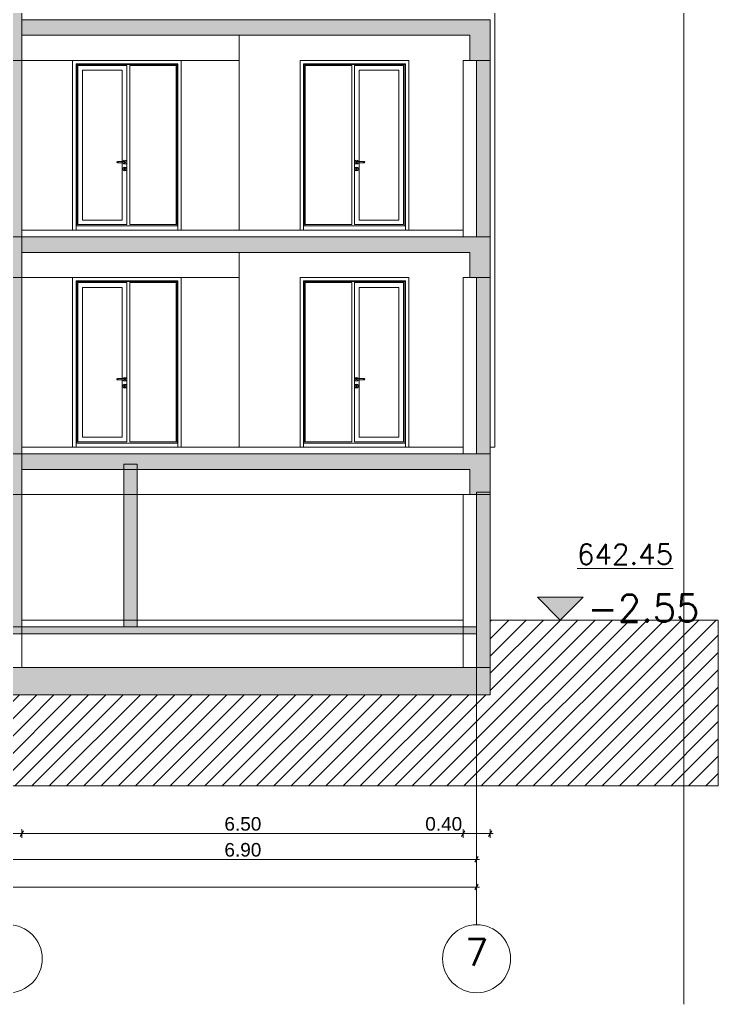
# Model space of a CAD drawing. Header units: millimetres. Extents: x 476244520 to 476657119, y 4620824743 to 4621446928.
# Drawn here: x 476646827 to 476657119, y 4621115558 to 4621130070 of the extents above; entities that cross this region are included whole.
import ezdxf

# ---------------------------------------------------------------- set-up
doc = ezdxf.new("R2010")
doc.units = ezdxf.units.MM
doc.header["$MEASUREMENT"] = 0
for name, color, linetype, lineweight in [('0_0 Architecture_Pen_No__7', 7, 'Continuous', 0), ('0_0 Architecture_Pen_No__8', 8, 'Continuous', 0), ('0_Pen_No__1_Pen_No__250', 7, 'Continuous', 0), ('0_Pen_No__250_Pen_No__142', 142, 'Continuous', 0), ('2D Drafting - General_Pen_No__250_Pen_No__7', 7, 'Continuous', 0), ('2D Drafting - General_Pen_No__7_Pen_No__253', 252, 'Continuous', 0), ('Annotation - Text_Pen_No__7_Pen_No__144', 144, 'Continuous', 0), ('gegmebi_Pen_No__7_Pen_No__250', 7, 'Continuous', 0), ('New_._Pen_No__1', 1, 'Continuous', 0), ('New_2D Drafting - General_Pen_No__250_Pen_No__154', 154, 'Continuous', 0), ('New_2D Drafting - General_Pen_No__250_Pen_No__7', 7, 'Continuous', 0), ('New_2D Drafting - General_Pen_No__7_Pen_No__250', 7, 'Continuous', 0), ('New_2D Drafting - General_Pen_No__7_Pen_No__7', 7, 'Continuous', 0), ('New_gegmebi_Pen_No__7_Pen_No__4', 7, 'Continuous', 0), ('New_reg_nak_Pen_No__7', 7, 'Continuous', 0), ('New_Structural - Bearing_Pen_No__1', 1, 'Continuous', 0), ('New_Structural - Bearing_Pen_No__250', 7, 'Continuous', 0), ('New_Structural - Bearing_Pen_No__253', 252, 'Continuous', 0), ('zoma_Pen_No__142', 142, 'Continuous', 0), ('zoma_Pen_No__1_Pen_No__142', 142, 'Continuous', 0), ('zoma_Pen_No__5_Pen_No__5_Pen_No__142', 142, 'Continuous', 0)]:
    doc.layers.add(name, color=color, linetype=linetype, lineweight=lineweight)
doc.layers.add('New_gegmebi_Pen_No__7_Pen_No__252', color=7, linetype='Continuous', lineweight=0, true_color=0x666666)
doc.layers.add('zoma', color=7, linetype='Continuous')
doc.styles.add('GENERATED_STYLE_2', font='arial.ttf')
doc.dimstyles.new('GENERATED_STYLE__1', dxfattribs={"dimtxt": 200, "dimasz": 64.421331, "dimexe": 0.18, "dimexo": 3, "dimgap": 0.09, "dimtad": 1, "dimtih": 1, "dimtoh": 1, "dimlfac": 0.001, "dimzin": 0, "dimdsep": 46, "dimtxsty": 'GENERATED_STYLE_2', "dimblk": 'ARROWHEAD_2', "dimblk1": 'ARROWHEAD_2', "dimblk2": 'ARROWHEAD_2', "dimcen": 0.09, "dimclrd": 142, "dimclre": 142, "dimclrt": 142, "dimadec": 0, "dimazin": 0, "dimtfac": 1, "dimtdec": 4, "dimtmove": 0, "dimatfit": 3, "dimfxl": 1, "dimtolj": 1, "dimtzin": 0, "dimarcsym": 0})

# ---------------------------------------------------------------- blocks, each defined once
blk = doc.blocks.new('*D582', base_point=(476844527, 4621385791))
at = {"layer": 'zoma_Pen_No__142', "color": 142, "linetype": 'Continuous', "lineweight": 0, "transparency": 16777216}
for p, q in [((476612117, 4621117285), (476612159, 4621117285)), ((476612183, 4621117327), (476612134, 4621117243)), ((476612159, 4621117221), (476612159, 4621117349)), ((476612159, 4621117285), (476653559, 4621117285)), ((476653534, 4621117243), (476653583, 4621117327)), ((476653559, 4621117221), (476653559, 4621117349)), ((476653559, 4621117285), (476653600, 4621117285))]:
    blk.add_line(p, q, dxfattribs=at)
at = {"layer": 'zoma_Pen_No__142', "color": 142, "lineweight": 0, "transparency": 16777216, "insert": (476632517, 4621117325), "char_height": 200, "attachment_point": 7, "style": 'GENERATED_STYLE_2'}
blk.add_mtext('\\A1;{\\pql;\\fArial CYR|b0|i0|c204|p34;41.40}', dxfattribs=at)
blk = doc.blocks.new('ARROWHEAD_2')
at = {"color": 0, "linetype": 'Continuous', "lineweight": 0}
for p, q in [((0, 0), (-1, 0)), ((-0.38, -0.66), (0.38, 0.66))]:
    blk.add_line(p, q, dxfattribs=at)
blk = doc.blocks.new('*D588', base_point=(476844527, 4621385791))
at = {"layer": 'zoma_Pen_No__142', "color": 142, "linetype": 'Continuous', "lineweight": 0, "transparency": 16777216}
for p, q in [((476646683, 4621117736), (476646634, 4621117651)), ((476646659, 4621117630), (476646659, 4621117757)), ((476646659, 4621117693), (476653559, 4621117693)), ((476653534, 4621117651), (476653583, 4621117736)), ((476653559, 4621117630), (476653559, 4621117757)), ((476653559, 4621117693), (476653600, 4621117693))]:
    blk.add_line(p, q, dxfattribs=at)
at = {"layer": 'zoma_Pen_No__142', "color": 142, "lineweight": 0, "transparency": 16777216, "insert": (476649843, 4621117733), "char_height": 200, "attachment_point": 7, "style": 'GENERATED_STYLE_2'}
blk.add_mtext('\\A1;{\\pql;\\fArial CYR|b0|i0|c204|p34;6.90}', dxfattribs=at)
blk = doc.blocks.new('*D704', base_point=(476844527, 4621385791))
at = {"layer": 'zoma_Pen_No__142', "color": 142, "linetype": 'Continuous', "lineweight": 0, "transparency": 16777216}
for p, q in [((476646483, 4621118117), (476646434, 4621118033)), ((476646459, 4621118011), (476646459, 4621118139)), ((476646883, 4621118117), (476646834, 4621118033)), ((476646859, 4621118011), (476646859, 4621118139)), ((476646459, 4621118075), (476646859, 4621118075))]:
    blk.add_line(p, q, dxfattribs=at)
blk = doc.blocks.new('*D705', base_point=(476844527, 4621385791))
at = {"layer": 'zoma_Pen_No__142', "color": 142, "linetype": 'Continuous', "lineweight": 0, "transparency": 16777216}
for p, q in [((476646883, 4621118117), (476646834, 4621118033)), ((476646859, 4621118011), (476646859, 4621118139)), ((476653383, 4621118117), (476653334, 4621118033)), ((476653359, 4621118011), (476653359, 4621118139)), ((476646859, 4621118075), (476653359, 4621118075))]:
    blk.add_line(p, q, dxfattribs=at)
at = {"layer": 'zoma_Pen_No__142', "color": 142, "lineweight": 0, "transparency": 16777216, "char_height": 200, "attachment_point": 7, "style": 'GENERATED_STYLE_2'}
for s, insert in [('\\A1;{\\pql;\\fArial CYR|b0|i0|c204|p34;6.50}', (476649843, 4621118115)), ('\\A1;{\\pql;\\fArial CYR|b0|i0|c204|p34;0.40}', (476652802, 4621118115))]:
    blk.add_mtext(s, dxfattribs=dict(at, insert=insert))
blk = doc.blocks.new('*D706', base_point=(476844527, 4621385791))
at = {"layer": 'zoma_Pen_No__142', "color": 142, "linetype": 'Continuous', "lineweight": 0, "transparency": 16777216}
for p, q in [((476653383, 4621118117), (476653334, 4621118033)), ((476653359, 4621118011), (476653359, 4621118139)), ((476653734, 4621118033), (476653783, 4621118117)), ((476653759, 4621118011), (476653759, 4621118139)), ((476653359, 4621118075), (476653759, 4621118075)), ((476653759, 4621118075), (476653800, 4621118075))]:
    blk.add_line(p, q, dxfattribs=at)

msp = doc.modelspace()

# ---------------------------------------------------------------- hatches: boundary and pattern name
at = {"layer": '0_0 Architecture_Pen_No__8', "linetype": 'Continuous', "lineweight": 0, "true_color": 0x404040}
msp.add_hatch(color=250, dxfattribs=at).paths.add_polyline_path([(476611958.839, 4621120519.777), (476622158.839, 4621120519.777), (476622158.839, 4621119719.665), (476624058.839, 4621119719.665), (476624058.839, 4621120519.777), (476624750.499, 4621120519.777), (476641658.838, 4621120519.777), (476641658.838, 4621119719.665), (476643558.838, 4621119719.665), (476643558.838, 4621120519.777), (476644250.498, 4621120519.777), (476653758.839, 4621120519.777), (476653758.839, 4621120119.776), (476643958.498, 4621120119.776), (476643958.498, 4621119719.665), (476643958.498, 4621119319.665), (476641458.838, 4621119319.665), (476641258.872, 4621119319.665), (476641258.872, 4621120119.776), (476624458.499, 4621120119.776), (476624458.499, 4621119719.665), (476624458.499, 4621119319.665), (476621958.839, 4621119319.665), (476621758.873, 4621119319.665), (476621758.873, 4621120119.777), (476611958.839, 4621120119.777)])
at = {"layer": '0_Pen_No__250_Pen_No__142', "linetype": 'Continuous', "lineweight": 0}
msp.add_hatch(color=142, dxfattribs=at).paths.add_polyline_path([(476654791.037, 4621121219.909), (476655128.566, 4621121557.602), (476654453.343, 4621121557.438)])
at = {"layer": '2D Drafting - General_Pen_No__250_Pen_No__7', "linetype": 'Continuous', "lineweight": 0}
for points in [[(476653758.839, 4621130070.257), (476653758.939, 4621129470.257), (476653458.839, 4621129470.257), (476653458.839, 4621129840.25), (476646858.839, 4621129840.25), (476646858.839, 4621130070.257)], [(476646858.839, 4621126639.909), (476646858.839, 4621126869.434), (476653758.839, 4621126869.434), (476653758.939, 4621126270.434), (476653758.939, 4621123670.334), (476653558.838, 4621123670.334), (476653558.838, 4621126270.434), (476653458.839, 4621126270.434), (476653458.839, 4621126639.909)], [(476653759.471, 4621123070.881), (476653459.371, 4621123070.881), (476653459.371, 4621123440.357), (476646858.839, 4621123440.357), (476646858.839, 4621123669.881), (476653759.372, 4621123669.881)], [(476643758.838, 4621121119.777), (476653558.81, 4621121119.777), (476653558.81, 4621121019.777), (476643758.838, 4621121019.777)]]:
    msp.add_hatch(color=7, dxfattribs=at).paths.add_polyline_path(points)
at = {"layer": 'New_2D Drafting - General_Pen_No__250_Pen_No__154', "linetype": 'Continuous', "lineweight": 0}
msp.add_hatch(color=154, dxfattribs=at).paths.add_polyline_path([(476653558.81, 4621123106.659), (476653758.839, 4621123106.659), (476653758.839, 4621120519.777), (476653558.81, 4621120519.777)])
at = {"layer": 'New_2D Drafting - General_Pen_No__250_Pen_No__7', "linetype": 'Continuous', "lineweight": 0}
for points in [[(476646658.839, 4621121119.777), (476646858.839, 4621121119.777), (476646858.839, 4621136239.895), (476646658.839, 4621136239.895)], [(476653558.81, 4621129470.257), (476653758.839, 4621129470.257), (476653758.839, 4621126870.434), (476653558.81, 4621126870.434)], [(476648558.839, 4621121119.777), (476648358.838, 4621121119.777), (476648358.838, 4621123520.357), (476648558.839, 4621123520.357)]]:
    msp.add_hatch(color=7, dxfattribs=at).paths.add_polyline_path(points)
at = {"layer": 'New_2D Drafting - General_Pen_No__7_Pen_No__7', "linetype": 'Continuous', "lineweight": 0}
h = msp.add_hatch(dxfattribs=at)
h.set_pattern_fill('MASONRY_BLOCK', style=0, pattern_type=2)
h.set_pattern_definition([(45, (476844527.15, 4621385791.04), (-127.27922, 127.27922), [])])
h.paths.add_polyline_path([(476608373.963, 4621118777.451), (476608373.963, 4621121219.909), (476611958.839, 4621121219.909), (476611958.839, 4621120119.777), (476621758.873, 4621120119.776), (476621758.873, 4621119319.665), (476624458.499, 4621119319.665), (476624458.499, 4621120119.776), (476641258.872, 4621120119.776), (476641258.872, 4621119319.665), (476643958.498, 4621119319.665), (476643958.498, 4621120119.776), (476653758.839, 4621120119.777), (476653758.839, 4621121220.445), (476657118.985, 4621121220.445), (476657118.985, 4621118777.451)])

# ---------------------------------------------------------------- linework, layer by layer
at = {"layer": '0_0 Architecture_Pen_No__7', "color": 7, "linetype": 'Continuous', "lineweight": 0, "flags": 128}
msp.add_lwpolyline([(476624750.499, 4621120519.777), (476641658.838, 4621120519.777), (476641658.838, 4621119719.665), (476643558.838, 4621119719.665), (476643558.838, 4621120519.777), (476644250.498, 4621120519.777), (476653758.839, 4621120519.777), (476653758.839, 4621120119.776), (476643958.498, 4621120119.776), (476643958.498, 4621119719.665), (476643958.498, 4621119319.665), (476641458.838, 4621119319.665), (476641258.872, 4621119319.665), (476641258.872, 4621120119.776), (476624458.499, 4621120119.776)], dxfattribs=at)
at = {"layer": '0_Pen_No__1_Pen_No__250', "color": 7, "linetype": 'Continuous', "lineweight": 0, "flags": 128}
for points in [[(476654791.037, 4621121219.909), (476654453.343, 4621121557.438), (476654790.954, 4621121557.52)], [(476654791.037, 4621121219.909), (476655128.566, 4621121557.602), (476654790.954, 4621121557.52)], [(476656053.426, 4621121220.217), (476654453.426, 4621121219.827)]]:
    msp.add_lwpolyline(points, dxfattribs=at)
at = {"layer": '0_Pen_No__250_Pen_No__142', "color": 142, "linetype": 'Continuous', "lineweight": 0, "flags": 128}
msp.add_lwpolyline([(476654791.037, 4621121219.909), (476655128.566, 4621121557.602), (476654453.343, 4621121557.438)], close=True, dxfattribs=at)
at = {"layer": '2D Drafting - General_Pen_No__250_Pen_No__7', "color": 7, "linetype": 'Continuous', "lineweight": 0, "flags": 128}
for points in [[(476653758.839, 4621130070.257), (476653758.939, 4621129470.257), (476653458.839, 4621129470.257), (476653458.839, 4621129840.25), (476646858.839, 4621129840.25), (476646858.839, 4621130070.257)], [(476646858.839, 4621126639.909), (476646858.839, 4621126869.434), (476653758.839, 4621126869.434), (476653758.939, 4621126270.434), (476653758.939, 4621123670.334), (476653558.838, 4621123670.334), (476653558.838, 4621126270.434), (476653458.839, 4621126270.434), (476653458.839, 4621126639.909)], [(476653759.471, 4621123070.881), (476653459.371, 4621123070.881), (476653459.371, 4621123440.357), (476646858.839, 4621123440.357), (476646858.839, 4621123669.881), (476653759.372, 4621123669.881)], [(476643758.838, 4621121119.777), (476653558.81, 4621121119.777), (476653558.81, 4621121019.777), (476643758.838, 4621121019.777)]]:
    msp.add_lwpolyline(points, close=True, dxfattribs=at)
at = {"layer": '2D Drafting - General_Pen_No__7_Pen_No__253', "color": 252, "linetype": 'Continuous', "lineweight": 0, "flags": 128}
for points in [[(476647611.359, 4621126970.257), (476649207.242, 4621126970.257), (476649207.242, 4621129470.257), (476647607.242, 4621129470.257)], [(476647607.242, 4621129470.257), (476647607.242, 4621126970.257), (476647611.359, 4621126970.257)], [(476652558.482, 4621126970.257), (476650958.482, 4621126970.257), (476650958.482, 4621129470.257), (476652558.482, 4621129470.257)], [(476652558.482, 4621129470.257), (476652558.482, 4621126970.257)], [(476647611.359, 4621123769.947), (476649207.242, 4621123769.947), (476649207.242, 4621126269.947), (476647607.242, 4621126269.947)], [(476647607.242, 4621126269.947), (476647607.242, 4621123769.947), (476647611.359, 4621123769.947)], [(476652558.482, 4621123769.947), (476650958.482, 4621123769.947), (476650958.482, 4621126269.947), (476652558.482, 4621126269.947)], [(476652558.482, 4621126269.947), (476652558.482, 4621123769.947)]]:
    msp.add_lwpolyline(points, dxfattribs=at)
for points in [[(476649157.242, 4621129420.256), (476647657.242, 4621129420.256), (476647657.242, 4621126970.257), (476649157.242, 4621126970.258)], [(476651008.482, 4621129420.256), (476652508.482, 4621129420.256), (476652508.482, 4621126970.257), (476651008.482, 4621126970.258)], [(476649147.242, 4621129410.256), (476647667.242, 4621129410.256), (476647667.242, 4621127030.258), (476649147.242, 4621127030.258)], [(476648407.246, 4621129395.256), (476647682.242, 4621129395.256), (476647682.242, 4621127050.258), (476648407.242, 4621127050.258)], [(476648337.242, 4621129325.256), (476647752.242, 4621129325.256), (476647752.242, 4621127115.258), (476648337.242, 4621127115.258)], [(476649132.242, 4621129395.256), (476648447.242, 4621129395.256), (476648447.242, 4621127050.258), (476649132.242, 4621127050.258)], [(476651018.482, 4621129410.256), (476652498.482, 4621129410.256), (476652498.482, 4621127030.258), (476651018.482, 4621127030.258)], [(476651033.482, 4621129395.256), (476651718.482, 4621129395.256), (476651718.482, 4621127050.258), (476651033.482, 4621127050.258)], [(476651758.478, 4621129395.256), (476652483.482, 4621129395.256), (476652483.482, 4621127050.258), (476651758.482, 4621127050.258)], [(476651828.482, 4621129325.256), (476652413.482, 4621129325.256), (476652413.482, 4621127115.258), (476651828.482, 4621127115.258)], [(476649157.242, 4621126219.946), (476647657.242, 4621126219.946), (476647657.242, 4621123769.947), (476649157.242, 4621123769.949)], [(476649147.242, 4621126209.946), (476647667.242, 4621126209.946), (476647667.242, 4621123829.949), (476649147.242, 4621123829.949)], [(476648407.246, 4621126194.946), (476647682.242, 4621126194.946), (476647682.242, 4621123849.949), (476648407.242, 4621123849.949)], [(476648337.242, 4621126124.946), (476647752.242, 4621126124.946), (476647752.242, 4621123914.949), (476648337.242, 4621123914.949)], [(476649132.242, 4621126194.946), (476648447.242, 4621126194.946), (476648447.242, 4621123849.949), (476649132.242, 4621123849.949)], [(476651008.482, 4621126219.946), (476652508.482, 4621126219.946), (476652508.482, 4621123769.947), (476651008.482, 4621123769.949)], [(476651018.482, 4621126209.946), (476652498.482, 4621126209.946), (476652498.482, 4621123829.949), (476651018.482, 4621123829.949)], [(476651033.482, 4621126194.946), (476651718.482, 4621126194.946), (476651718.482, 4621123849.949), (476651033.482, 4621123849.949)], [(476651758.478, 4621126194.946), (476652483.482, 4621126194.946), (476652483.482, 4621123849.949), (476651758.482, 4621123849.949)], [(476651828.482, 4621126124.946), (476652413.482, 4621126124.946), (476652413.482, 4621123914.949), (476651828.482, 4621123914.949)]]:
    msp.add_lwpolyline(points, close=True, dxfattribs=at)
at = {"layer": 'gegmebi_Pen_No__7_Pen_No__250', "color": 7, "linetype": 'Continuous', "lineweight": 0, "flags": 128}
for points in [[(476646858.839, 4621126869.886), (476653358.839, 4621126869.886), (476653358.839, 4621126969.958), (476646858.839, 4621126969.958)], [(476653358.839, 4621123669.942), (476646858.839, 4621123669.942), (476646858.839, 4621123770.075), (476653358.839, 4621123770.075)], [(476653358.839, 4621121120.312), (476646858.839, 4621121120.312), (476646858.839, 4621121220.445), (476653358.839, 4621121220.445)]]:
    msp.add_lwpolyline(points, close=True, dxfattribs=at)
at = {"layer": 'New_2D Drafting - General_Pen_No__250_Pen_No__7', "color": 7, "linetype": 'Continuous', "lineweight": 0, "flags": 128}
for points in [[(476646658.839, 4621121119.777), (476646858.839, 4621121119.777), (476646858.839, 4621136239.895), (476646658.839, 4621136239.895)], [(476653558.81, 4621129470.257), (476653758.839, 4621129470.257), (476653758.839, 4621126870.434), (476653558.81, 4621126870.434)], [(476648558.839, 4621121119.777), (476648358.838, 4621121119.777), (476648358.838, 4621123520.357), (476648558.839, 4621123520.357)], [(476653558.81, 4621123106.659), (476653758.839, 4621123106.659), (476653758.839, 4621120519.777), (476653558.81, 4621120519.777)]]:
    msp.add_lwpolyline(points, close=True, dxfattribs=at)
at = {"layer": 'New_2D Drafting - General_Pen_No__7_Pen_No__250', "color": 7, "linetype": 'Continuous', "lineweight": 0, "flags": 128}
msp.add_lwpolyline([(476608373.963, 4621118777.451), (476608373.963, 4621121219.909), (476611958.839, 4621121219.909), (476611958.839, 4621120119.777), (476621758.873, 4621120119.776), (476621758.873, 4621119319.665), (476624458.499, 4621119319.665), (476624458.499, 4621120119.776), (476641258.872, 4621120119.776), (476641258.872, 4621119319.665), (476643958.498, 4621119319.665), (476643958.498, 4621120119.776), (476653758.839, 4621120119.777), (476653758.839, 4621121220.445), (476657118.985, 4621121220.445), (476657118.985, 4621118777.451)], close=True, dxfattribs=at)
at = {"layer": 'New_gegmebi_Pen_No__7_Pen_No__252', "color": 251, "linetype": 'Continuous', "lineweight": 0, "true_color": 0x666666}
for p, q in [((476645359.34, 4621129469.173), (476650058.645, 4621129469.903)), ((476645359.34, 4621126269.173), (476650058.645, 4621126269.903)), ((476645359.338, 4621123070.434), (476653358.839, 4621123070.434))]:
    msp.add_line(p, q, dxfattribs=at)
at = {"layer": 'New_gegmebi_Pen_No__7_Pen_No__4', "color": 7, "linetype": 'Continuous', "lineweight": 0}
for points in [[(476646858.839, 4621126869.886), (476646458.839, 4621126869.886), (476646458.839, 4621129470.257), (476646858.839, 4621129470.257)], [(476653758.839, 4621126870.434), (476653358.839, 4621126870.434), (476653358.839, 4621129470.257), (476653758.839, 4621129470.257)], [(476646458.839, 4621123669.942), (476646858.839, 4621123669.942), (476646858.839, 4621126270.434), (476646458.839, 4621126270.434)], [(476653358.839, 4621123669.942), (476653758.839, 4621123669.942), (476653758.839, 4621126270.434), (476653358.839, 4621126270.434)], [(476646458.839, 4621120519.777), (476646858.839, 4621120519.777), (476646858.839, 4621123070.434), (476646458.839, 4621123070.434)], [(476653358.839, 4621120519.777), (476653758.839, 4621120519.777), (476653758.839, 4621123070.434), (476653358.839, 4621123070.434)]]:
    msp.add_lwpolyline(points, close=True, dxfattribs=at)
at = {"layer": 'New_reg_nak_Pen_No__7', "color": 7, "linetype": 'Continuous', "lineweight": 0, "flags": 128}
msp.add_lwpolyline([(476653758.839, 4621136969.694), (476653829.09, 4621136969.692), (476653828.765, 4621123769.877), (476653758.839, 4621123769.878)], dxfattribs=at)
at = {"layer": 'New_Structural - Bearing_Pen_No__1', "color": 1, "linetype": 'Continuous', "lineweight": 0}
msp.add_line((476656611.823, 4621142289.494), (476656611.823, 4621115558.168), dxfattribs=at)
at = {"layer": 'New_Structural - Bearing_Pen_No__250', "color": 7, "linetype": 'Continuous', "lineweight": 0}
for p, q in [((476650058.645, 4621129839.895), (476650058.645, 4621126969.947)), ((476650058.645, 4621126639.895), (476650058.645, 4621123769.947))]:
    msp.add_line(p, q, dxfattribs=at)
at = {"layer": 'New_Structural - Bearing_Pen_No__253', "color": 252, "linetype": 'Continuous', "lineweight": 0}
for p, q in [((476648259.281, 4621127977.328), (476648256.352, 4621127970.257)), ((476648256.352, 4621127970.257), (476648259.281, 4621127963.186)), ((476648260.833, 4621127977.328), (476648258.074, 4621127970.257)), ((476648258.074, 4621127970.257), (476648260.833, 4621127963.186)), ((476648266.352, 4621127980.257), (476648259.281, 4621127977.328)), ((476648265.647, 4621127977.328), (476648263.536, 4621127970.257)), ((476648263.536, 4621127970.257), (476648265.647, 4621127963.186)), ((476648267.494, 4621127980.257), (476648266.352, 4621127980.257)), ((476648270.745, 4621127980.257), (476648267.494, 4621127980.257)), ((476648275.612, 4621127980.257), (476648270.745, 4621127980.257)), ((476648272.853, 4621127977.328), (476648271.71, 4621127970.257)), ((476648271.71, 4621127970.257), (476648272.853, 4621127963.186)), ((476648281.352, 4621127980.257), (476648275.612, 4621127980.257)), ((476648361.352, 4621127980.257), (476648281.352, 4621127980.257)), ((476648352.031, 4621127980.257), (476648352.969, 4621127983.757)), ((476648352.969, 4621127983.757), (476648362.852, 4621127993.64)), ((476648367.092, 4621127980.257), (476648361.352, 4621127980.257)), ((476648362.852, 4621127993.64), (476648376.352, 4621127997.257)), ((476648371.959, 4621127980.257), (476648367.092, 4621127980.257)), ((476648369.851, 4621127977.328), (476648370.994, 4621127970.257)), ((476648370.994, 4621127970.257), (476648369.851, 4621127963.186)), ((476648375.21, 4621127980.257), (476648371.959, 4621127980.257)), ((476648376.352, 4621127980.257), (476648375.21, 4621127980.257)), ((476648376.352, 4621127997.257), (476648389.852, 4621127993.64)), ((476648376.352, 4621127980.257), (476648383.423, 4621127977.328)), ((476648377.056, 4621127977.328), (476648379.168, 4621127970.257)), ((476648379.168, 4621127970.257), (476648377.056, 4621127963.186)), ((476648381.871, 4621127977.328), (476648384.63, 4621127970.257)), ((476648384.63, 4621127970.257), (476648381.871, 4621127963.186)), ((476648383.423, 4621127977.328), (476648386.352, 4621127970.257)), ((476648386.352, 4621127970.257), (476648383.423, 4621127963.186)), ((476648389.852, 4621127993.64), (476648399.735, 4621127983.757)), ((476648399.735, 4621127983.757), (476648403.352, 4621127970.257)), ((476648403.352, 4621127970.257), (476648399.735, 4621127956.757)), ((476651765.99, 4621127983.757), (476651762.372, 4621127970.257)), ((476651762.372, 4621127970.257), (476651765.99, 4621127956.757)), ((476651775.872, 4621127993.64), (476651765.99, 4621127983.757)), ((476651789.372, 4621127997.257), (476651775.872, 4621127993.64)), ((476651782.301, 4621127977.328), (476651779.372, 4621127970.257)), ((476651779.372, 4621127970.257), (476651782.301, 4621127963.186)), ((476651783.853, 4621127977.328), (476651781.094, 4621127970.257)), ((476651781.094, 4621127970.257), (476651783.853, 4621127963.186)), ((476651789.372, 4621127980.257), (476651782.301, 4621127977.328)), ((476651788.668, 4621127977.328), (476651786.556, 4621127970.257)), ((476651786.556, 4621127970.257), (476651788.668, 4621127963.186)), ((476651802.872, 4621127993.64), (476651789.372, 4621127997.257)), ((476651789.372, 4621127980.257), (476651790.514, 4621127980.257)), ((476651790.514, 4621127980.257), (476651793.766, 4621127980.257)), ((476651793.766, 4621127980.257), (476651798.632, 4621127980.257)), ((476651795.873, 4621127977.328), (476651794.73, 4621127970.257)), ((476651794.73, 4621127970.257), (476651795.873, 4621127963.186)), ((476651798.632, 4621127980.257), (476651804.372, 4621127980.257)), ((476651812.755, 4621127983.757), (476651802.872, 4621127993.64)), ((476651804.372, 4621127980.257), (476651884.372, 4621127980.257)), ((476651813.693, 4621127980.257), (476651812.755, 4621127983.757)), ((476651884.372, 4621127980.257), (476651890.113, 4621127980.257)), ((476651890.113, 4621127980.257), (476651894.979, 4621127980.257)), ((476651892.872, 4621127977.328), (476651894.014, 4621127970.257)), ((476651894.014, 4621127970.257), (476651892.872, 4621127963.186)), ((476651894.979, 4621127980.257), (476651898.231, 4621127980.257)), ((476651898.231, 4621127980.257), (476651899.372, 4621127980.257)), ((476651899.372, 4621127980.257), (476651906.443, 4621127977.328)), ((476651900.077, 4621127977.328), (476651902.189, 4621127970.257)), ((476651902.189, 4621127970.257), (476651900.077, 4621127963.186)), ((476651904.891, 4621127977.328), (476651907.65, 4621127970.257)), ((476651907.65, 4621127970.257), (476651904.891, 4621127963.186)), ((476651906.443, 4621127977.328), (476651909.372, 4621127970.257)), ((476651909.372, 4621127970.257), (476651906.443, 4621127963.186)), ((476648259.281, 4621127963.186), (476648266.352, 4621127960.257)), ((476648267.494, 4621127960.257), (476648266.352, 4621127960.257)), ((476648270.745, 4621127960.257), (476648267.494, 4621127960.257)), ((476648275.612, 4621127960.257), (476648270.745, 4621127960.257)), ((476648281.352, 4621127960.257), (476648275.612, 4621127960.257)), ((476648361.352, 4621127960.257), (476648281.352, 4621127960.257)), ((476648349.352, 4621127870.257), (476648352.969, 4621127883.757)), ((476648352.969, 4621127856.757), (476648349.352, 4621127870.257)), ((476648352.969, 4621127956.757), (476648352.031, 4621127960.257)), ((476648362.852, 4621127946.874), (476648352.969, 4621127956.757)), ((476648352.969, 4621127883.757), (476648362.852, 4621127893.64)), ((476648362.852, 4621127846.874), (476648352.969, 4621127856.757)), ((476648367.092, 4621127960.257), (476648361.352, 4621127960.257)), ((476648376.352, 4621127943.257), (476648362.852, 4621127946.874)), ((476648362.852, 4621127893.64), (476648376.352, 4621127897.257)), ((476648376.352, 4621127843.257), (476648362.852, 4621127846.874)), ((476648371.959, 4621127960.257), (476648367.092, 4621127960.257)), ((476648369.632, 4621127881.897), (476648368.884, 4621127879.949)), ((476648368.884, 4621127879.949), (476648371.352, 4621127874.657)), ((476648369.632, 4621127881.897), (476648370.977, 4621127885.401)), ((476648376.352, 4621127887.682), (476648370.977, 4621127885.401)), ((476648371.352, 4621127874.657), (476648371.352, 4621127873.144)), ((476648371.352, 4621127873.144), (476648371.352, 4621127870.257)), ((476648371.352, 4621127870.257), (476648371.352, 4621127867.37)), ((476648371.352, 4621127867.37), (476648371.352, 4621127861.597)), ((476648371.352, 4621127861.597), (476648371.352, 4621127857.757)), ((476648371.352, 4621127857.757), (476648372.816, 4621127854.221)), ((476648375.21, 4621127960.257), (476648371.959, 4621127960.257)), ((476648372.816, 4621127854.221), (476648376.352, 4621127852.757)), ((476648376.352, 4621127960.257), (476648375.21, 4621127960.257)), ((476648383.423, 4621127963.186), (476648376.352, 4621127960.257)), ((476648389.852, 4621127946.874), (476648376.352, 4621127943.257)), ((476648376.352, 4621127897.257), (476648389.852, 4621127893.64)), ((476648381.727, 4621127885.401), (476648376.352, 4621127887.682)), ((476648376.352, 4621127852.757), (476648379.887, 4621127854.221)), ((476648389.852, 4621127846.874), (476648376.352, 4621127843.257)), ((476648379.887, 4621127854.221), (476648381.352, 4621127857.757)), ((476648381.352, 4621127874.657), (476648383.82, 4621127879.949)), ((476648381.352, 4621127873.144), (476648381.352, 4621127874.657)), ((476648381.352, 4621127873.144), (476648381.352, 4621127870.257)), ((476648381.352, 4621127870.257), (476648381.352, 4621127867.37)), ((476648381.352, 4621127867.37), (476648381.352, 4621127861.597)), ((476648381.352, 4621127861.597), (476648381.352, 4621127857.757)), ((476648383.072, 4621127881.897), (476648381.727, 4621127885.401)), ((476648383.072, 4621127881.897), (476648383.82, 4621127879.949)), ((476648399.735, 4621127956.757), (476648389.852, 4621127946.874)), ((476648389.852, 4621127893.64), (476648399.735, 4621127883.757)), ((476648399.735, 4621127856.757), (476648389.852, 4621127846.874)), ((476648399.735, 4621127883.757), (476648403.352, 4621127870.257)), ((476648403.352, 4621127870.257), (476648399.735, 4621127856.757)), ((476651765.99, 4621127883.757), (476651762.372, 4621127870.257)), ((476651762.372, 4621127870.257), (476651765.99, 4621127856.757)), ((476651765.99, 4621127956.757), (476651775.872, 4621127946.874)), ((476651775.872, 4621127893.64), (476651765.99, 4621127883.757)), ((476651765.99, 4621127856.757), (476651775.872, 4621127846.874)), ((476651775.872, 4621127946.874), (476651789.372, 4621127943.257)), ((476651789.372, 4621127897.257), (476651775.872, 4621127893.64)), ((476651775.872, 4621127846.874), (476651789.372, 4621127843.257)), ((476651782.652, 4621127881.897), (476651781.905, 4621127879.949)), ((476651784.372, 4621127874.657), (476651781.905, 4621127879.949)), ((476651782.301, 4621127963.186), (476651789.372, 4621127960.257)), ((476651782.652, 4621127881.897), (476651783.997, 4621127885.401)), ((476651783.997, 4621127885.401), (476651789.372, 4621127887.682)), ((476651784.372, 4621127873.144), (476651784.372, 4621127874.657)), ((476651784.372, 4621127873.144), (476651784.372, 4621127870.257)), ((476651784.372, 4621127870.257), (476651784.372, 4621127867.37)), ((476651784.372, 4621127867.37), (476651784.372, 4621127861.597)), ((476651784.372, 4621127861.597), (476651784.372, 4621127857.757)), ((476651785.837, 4621127854.221), (476651784.372, 4621127857.757)), ((476651789.372, 4621127852.757), (476651785.837, 4621127854.221)), ((476651789.372, 4621127960.257), (476651790.514, 4621127960.257)), ((476651789.372, 4621127943.257), (476651802.872, 4621127946.874)), ((476651802.872, 4621127893.64), (476651789.372, 4621127897.257)), ((476651789.372, 4621127887.682), (476651794.748, 4621127885.401)), ((476651792.908, 4621127854.221), (476651789.372, 4621127852.757)), ((476651789.372, 4621127843.257), (476651802.872, 4621127846.874)), ((476651790.514, 4621127960.257), (476651793.766, 4621127960.257)), ((476651794.372, 4621127857.757), (476651792.908, 4621127854.221)), ((476651793.766, 4621127960.257), (476651798.632, 4621127960.257)), ((476651796.84, 4621127879.949), (476651794.372, 4621127874.657)), ((476651794.372, 4621127874.657), (476651794.372, 4621127873.144)), ((476651794.372, 4621127873.144), (476651794.372, 4621127870.257)), ((476651794.372, 4621127870.257), (476651794.372, 4621127867.37)), ((476651794.372, 4621127867.37), (476651794.372, 4621127861.597)), ((476651794.372, 4621127861.597), (476651794.372, 4621127857.757)), ((476651796.093, 4621127881.897), (476651794.748, 4621127885.401)), ((476651796.093, 4621127881.897), (476651796.84, 4621127879.949)), ((476651798.632, 4621127960.257), (476651804.372, 4621127960.257)), ((476651802.872, 4621127946.874), (476651812.755, 4621127956.757)), ((476651812.755, 4621127883.757), (476651802.872, 4621127893.64)), ((476651802.872, 4621127846.874), (476651812.755, 4621127856.757)), ((476651804.372, 4621127960.257), (476651884.372, 4621127960.257)), ((476651812.755, 4621127956.757), (476651813.693, 4621127960.257)), ((476651816.372, 4621127870.257), (476651812.755, 4621127883.757)), ((476651812.755, 4621127856.757), (476651816.372, 4621127870.257)), ((476651884.372, 4621127960.257), (476651890.113, 4621127960.257)), ((476651890.113, 4621127960.257), (476651894.979, 4621127960.257)), ((476651894.979, 4621127960.257), (476651898.231, 4621127960.257)), ((476651898.231, 4621127960.257), (476651899.372, 4621127960.257)), ((476651906.443, 4621127963.186), (476651899.372, 4621127960.257)), ((476648259.281, 4621124777.018), (476648256.352, 4621124769.947)), ((476648260.833, 4621124777.018), (476648258.074, 4621124769.947)), ((476648266.352, 4621124779.947), (476648259.281, 4621124777.018)), ((476648265.647, 4621124777.018), (476648263.536, 4621124769.947)), ((476648267.494, 4621124779.947), (476648266.352, 4621124779.947)), ((476648270.745, 4621124779.947), (476648267.494, 4621124779.947)), ((476648275.612, 4621124779.947), (476648270.745, 4621124779.947)), ((476648272.853, 4621124777.018), (476648271.71, 4621124769.947)), ((476648281.352, 4621124779.947), (476648275.612, 4621124779.947)), ((476648361.352, 4621124779.947), (476648281.352, 4621124779.947)), ((476648352.031, 4621124779.947), (476648352.969, 4621124783.447)), ((476648352.969, 4621124783.447), (476648362.852, 4621124793.33)), ((476648367.092, 4621124779.947), (476648361.352, 4621124779.947)), ((476648362.852, 4621124793.33), (476648376.352, 4621124796.947)), ((476648371.959, 4621124779.947), (476648367.092, 4621124779.947)), ((476648369.851, 4621124777.018), (476648370.994, 4621124769.947)), ((476648375.21, 4621124779.947), (476648371.959, 4621124779.947)), ((476648376.352, 4621124779.947), (476648375.21, 4621124779.947)), ((476648376.352, 4621124796.947), (476648389.852, 4621124793.33)), ((476648376.352, 4621124779.947), (476648383.423, 4621124777.018)), ((476648377.056, 4621124777.018), (476648379.168, 4621124769.947)), ((476648381.871, 4621124777.018), (476648384.63, 4621124769.947)), ((476648383.423, 4621124777.018), (476648386.352, 4621124769.947)), ((476648389.852, 4621124793.33), (476648399.735, 4621124783.447)), ((476648399.735, 4621124783.447), (476648403.352, 4621124769.947)), ((476651765.99, 4621124783.447), (476651762.372, 4621124769.947)), ((476651775.872, 4621124793.33), (476651765.99, 4621124783.447)), ((476651789.372, 4621124796.947), (476651775.872, 4621124793.33)), ((476651782.301, 4621124777.018), (476651779.372, 4621124769.947)), ((476651783.853, 4621124777.018), (476651781.094, 4621124769.947)), ((476651789.372, 4621124779.947), (476651782.301, 4621124777.018)), ((476651788.668, 4621124777.018), (476651786.556, 4621124769.947)), ((476651802.872, 4621124793.33), (476651789.372, 4621124796.947)), ((476651789.372, 4621124779.947), (476651790.514, 4621124779.947)), ((476651790.514, 4621124779.947), (476651793.766, 4621124779.947)), ((476651793.766, 4621124779.947), (476651798.632, 4621124779.947)), ((476651795.873, 4621124777.018), (476651794.73, 4621124769.947)), ((476651798.632, 4621124779.947), (476651804.372, 4621124779.947)), ((476651812.755, 4621124783.447), (476651802.872, 4621124793.33)), ((476651804.372, 4621124779.947), (476651884.372, 4621124779.947)), ((476651813.693, 4621124779.947), (476651812.755, 4621124783.447)), ((476651884.372, 4621124779.947), (476651890.113, 4621124779.947)), ((476651890.113, 4621124779.947), (476651894.979, 4621124779.947)), ((476651892.872, 4621124777.018), (476651894.014, 4621124769.947)), ((476651894.979, 4621124779.947), (476651898.231, 4621124779.947)), ((476651898.231, 4621124779.947), (476651899.372, 4621124779.947)), ((476651899.372, 4621124779.947), (476651906.443, 4621124777.018)), ((476651900.077, 4621124777.018), (476651902.189, 4621124769.947)), ((476651904.891, 4621124777.018), (476651907.65, 4621124769.947)), ((476651906.443, 4621124777.018), (476651909.372, 4621124769.947)), ((476648256.352, 4621124769.947), (476648259.281, 4621124762.876)), ((476648258.074, 4621124769.947), (476648260.833, 4621124762.876)), ((476648259.281, 4621124762.876), (476648266.352, 4621124759.947)), ((476648263.536, 4621124769.947), (476648265.647, 4621124762.876)), ((476648267.494, 4621124759.947), (476648266.352, 4621124759.947)), ((476648270.745, 4621124759.947), (476648267.494, 4621124759.947)), ((476648275.612, 4621124759.947), (476648270.745, 4621124759.947)), ((476648271.71, 4621124769.947), (476648272.853, 4621124762.876)), ((476648281.352, 4621124759.947), (476648275.612, 4621124759.947)), ((476648361.352, 4621124759.947), (476648281.352, 4621124759.947)), ((476648349.352, 4621124669.947), (476648352.969, 4621124683.447)), ((476648352.969, 4621124656.447), (476648349.352, 4621124669.947)), ((476648352.969, 4621124756.447), (476648352.031, 4621124759.947)), ((476648362.852, 4621124746.564), (476648352.969, 4621124756.447)), ((476648352.969, 4621124683.447), (476648362.852, 4621124693.33)), ((476648362.852, 4621124646.564), (476648352.969, 4621124656.447)), ((476648367.092, 4621124759.947), (476648361.352, 4621124759.947)), ((476648376.352, 4621124742.947), (476648362.852, 4621124746.564)), ((476648362.852, 4621124693.33), (476648376.352, 4621124696.947)), ((476648376.352, 4621124642.947), (476648362.852, 4621124646.564)), ((476648371.959, 4621124759.947), (476648367.092, 4621124759.947)), ((476648369.632, 4621124681.587), (476648368.884, 4621124679.639)), ((476648368.884, 4621124679.639), (476648371.352, 4621124674.347)), ((476648369.632, 4621124681.587), (476648370.977, 4621124685.091)), ((476648370.994, 4621124769.947), (476648369.851, 4621124762.876)), ((476648376.352, 4621124687.373), (476648370.977, 4621124685.091)), ((476648371.352, 4621124674.347), (476648371.352, 4621124672.834)), ((476648371.352, 4621124672.834), (476648371.352, 4621124669.947)), ((476648371.352, 4621124669.947), (476648371.352, 4621124667.06)), ((476648371.352, 4621124667.06), (476648371.352, 4621124661.287)), ((476648371.352, 4621124661.287), (476648371.352, 4621124657.447)), ((476648371.352, 4621124657.447), (476648372.816, 4621124653.912)), ((476648375.21, 4621124759.947), (476648371.959, 4621124759.947)), ((476648372.816, 4621124653.912), (476648376.352, 4621124652.447)), ((476648376.352, 4621124759.947), (476648375.21, 4621124759.947)), ((476648383.423, 4621124762.876), (476648376.352, 4621124759.947)), ((476648389.852, 4621124746.564), (476648376.352, 4621124742.947)), ((476648376.352, 4621124696.947), (476648389.852, 4621124693.33)), ((476648381.727, 4621124685.091), (476648376.352, 4621124687.373)), ((476648376.352, 4621124652.447), (476648379.887, 4621124653.912)), ((476648389.852, 4621124646.564), (476648376.352, 4621124642.947)), ((476648379.168, 4621124769.947), (476648377.056, 4621124762.876)), ((476648379.887, 4621124653.912), (476648381.352, 4621124657.447)), ((476648381.352, 4621124674.347), (476648383.82, 4621124679.639)), ((476648381.352, 4621124672.834), (476648381.352, 4621124674.347)), ((476648381.352, 4621124672.834), (476648381.352, 4621124669.947)), ((476648381.352, 4621124669.947), (476648381.352, 4621124667.06)), ((476648381.352, 4621124667.06), (476648381.352, 4621124661.287)), ((476648381.352, 4621124661.287), (476648381.352, 4621124657.447)), ((476648383.072, 4621124681.587), (476648381.727, 4621124685.091)), ((476648384.63, 4621124769.947), (476648381.871, 4621124762.876)), ((476648383.072, 4621124681.587), (476648383.82, 4621124679.639)), ((476648386.352, 4621124769.947), (476648383.423, 4621124762.876)), ((476648399.735, 4621124756.447), (476648389.852, 4621124746.564)), ((476648389.852, 4621124693.33), (476648399.735, 4621124683.447)), ((476648399.735, 4621124656.447), (476648389.852, 4621124646.564)), ((476648403.352, 4621124769.947), (476648399.735, 4621124756.447)), ((476648399.735, 4621124683.447), (476648403.352, 4621124669.947)), ((476648403.352, 4621124669.947), (476648399.735, 4621124656.447)), ((476651762.372, 4621124769.947), (476651765.99, 4621124756.447)), ((476651765.99, 4621124683.447), (476651762.372, 4621124669.947)), ((476651762.372, 4621124669.947), (476651765.99, 4621124656.447)), ((476651765.99, 4621124756.447), (476651775.872, 4621124746.564)), ((476651775.872, 4621124693.33), (476651765.99, 4621124683.447)), ((476651765.99, 4621124656.447), (476651775.872, 4621124646.564)), ((476651775.872, 4621124746.564), (476651789.372, 4621124742.947)), ((476651789.372, 4621124696.947), (476651775.872, 4621124693.33)), ((476651775.872, 4621124646.564), (476651789.372, 4621124642.947)), ((476651779.372, 4621124769.947), (476651782.301, 4621124762.876)), ((476651781.094, 4621124769.947), (476651783.853, 4621124762.876)), ((476651782.652, 4621124681.587), (476651781.905, 4621124679.639)), ((476651784.372, 4621124674.347), (476651781.905, 4621124679.639)), ((476651782.301, 4621124762.876), (476651789.372, 4621124759.947)), ((476651782.652, 4621124681.587), (476651783.997, 4621124685.091)), ((476651783.997, 4621124685.091), (476651789.372, 4621124687.373)), ((476651784.372, 4621124672.834), (476651784.372, 4621124674.347)), ((476651784.372, 4621124672.834), (476651784.372, 4621124669.947)), ((476651784.372, 4621124669.947), (476651784.372, 4621124667.06)), ((476651784.372, 4621124667.06), (476651784.372, 4621124661.287)), ((476651784.372, 4621124661.287), (476651784.372, 4621124657.447)), ((476651785.837, 4621124653.912), (476651784.372, 4621124657.447)), ((476651789.372, 4621124652.447), (476651785.837, 4621124653.912)), ((476651786.556, 4621124769.947), (476651788.668, 4621124762.876)), ((476651789.372, 4621124759.947), (476651790.514, 4621124759.947)), ((476651789.372, 4621124742.947), (476651802.872, 4621124746.564)), ((476651802.872, 4621124693.33), (476651789.372, 4621124696.947)), ((476651789.372, 4621124687.373), (476651794.748, 4621124685.091)), ((476651792.908, 4621124653.912), (476651789.372, 4621124652.447)), ((476651789.372, 4621124642.947), (476651802.872, 4621124646.564)), ((476651790.514, 4621124759.947), (476651793.766, 4621124759.947)), ((476651794.372, 4621124657.447), (476651792.908, 4621124653.912)), ((476651793.766, 4621124759.947), (476651798.632, 4621124759.947)), ((476651796.84, 4621124679.639), (476651794.372, 4621124674.347)), ((476651794.372, 4621124674.347), (476651794.372, 4621124672.834)), ((476651794.372, 4621124672.834), (476651794.372, 4621124669.947)), ((476651794.372, 4621124669.947), (476651794.372, 4621124667.06)), ((476651794.372, 4621124667.06), (476651794.372, 4621124661.287)), ((476651794.372, 4621124661.287), (476651794.372, 4621124657.447)), ((476651794.73, 4621124769.947), (476651795.873, 4621124762.876)), ((476651796.093, 4621124681.587), (476651794.748, 4621124685.091)), ((476651796.093, 4621124681.587), (476651796.84, 4621124679.639)), ((476651798.632, 4621124759.947), (476651804.372, 4621124759.947)), ((476651802.872, 4621124746.564), (476651812.755, 4621124756.447)), ((476651812.755, 4621124683.447), (476651802.872, 4621124693.33)), ((476651802.872, 4621124646.564), (476651812.755, 4621124656.447)), ((476651804.372, 4621124759.947), (476651884.372, 4621124759.947)), ((476651812.755, 4621124756.447), (476651813.693, 4621124759.947)), ((476651816.372, 4621124669.947), (476651812.755, 4621124683.447)), ((476651812.755, 4621124656.447), (476651816.372, 4621124669.947)), ((476651884.372, 4621124759.947), (476651890.113, 4621124759.947)), ((476651890.113, 4621124759.947), (476651894.979, 4621124759.947)), ((476651894.014, 4621124769.947), (476651892.872, 4621124762.876)), ((476651894.979, 4621124759.947), (476651898.231, 4621124759.947)), ((476651898.231, 4621124759.947), (476651899.372, 4621124759.947)), ((476651906.443, 4621124762.876), (476651899.372, 4621124759.947)), ((476651902.189, 4621124769.947), (476651900.077, 4621124762.876)), ((476651907.65, 4621124769.947), (476651904.891, 4621124762.876)), ((476651909.372, 4621124769.947), (476651906.443, 4621124762.876))]:
    msp.add_line(p, q, dxfattribs=at)
at = {"layer": 'zoma_Pen_No__5_Pen_No__5_Pen_No__142', "color": 142, "linetype": 'Continuous', "lineweight": 0}
msp.add_line((476653558.839, 4621123106.659), (476653558.839, 4621116723.669), dxfattribs=at)
for centre in [(476646658.839, 4621116229.837), (476653558.839, 4621116229.837)]:
    msp.add_circle(centre, 501.115, dxfattribs=at)

# ---------------------------------------------------------------- texts
at = {"layer": 'Annotation - Text_Pen_No__7_Pen_No__144', "color": 144, "linetype": 'Continuous', "lineweight": 0, "insert": (476653560.996, 4621116523.587), "char_height": 400, "attachment_point": 2}
msp.add_mtext('\\A1;{\\pqc;\\Ftxt.shx;7}', dxfattribs=at)
at = {"layer": 'New_._Pen_No__1', "color": 1, "linetype": 'Continuous', "lineweight": 0, "insert": (476655746.003, 4621122341.958), "char_height": 300, "attachment_point": 2}
msp.add_mtext('\\A1;{\\pqc;\\Ftxt.shx;\\L\\L64\\Ftxt.shx;2\\Ftxt.shx;.\\Ftxt.shx;45}', dxfattribs=at)
at = {"layer": 'zoma_Pen_No__1_Pen_No__142', "color": 142, "linetype": 'Continuous', "lineweight": 0, "insert": (476655193.351, 4621121196.962), "char_height": 400, "attachment_point": 7, "rotation": 0.0139872}
msp.add_mtext('\\A1;{\\pql;\\Ftxt.shx;-2.\\Ftxt.shx;55}', dxfattribs=at)

# ---------------------------------------------------------------- dimensions: what is measured, and where the dimension line sits
at = {"layer": 'zoma', "color": 142, "linetype": 'Continuous', "lineweight": 0}
for base, p1, p2, picture, middle in [((476646858.839, 4621118074.957), (476646458.839, 4621122865.213), (476646858.839, 4621122901.367), '*D704', (476646161.99, 4621118214.957)), ((476653358.839, 4621118074.957), (476646858.839, 4621122901.367), (476653358.839, 4621122930.694), '*D705', (476650102.546, 4621118214.957)), ((476653758.839, 4621118074.957), (476653358.839, 4621122930.694), (476653758.839, 4621122981.309), '*D706', (476653061.99, 4621118214.957)), ((476653558.839, 4621117693.241), (476646658.839, 4621116730.952), (476653558.839, 4621116730.952), '*D588', (476650102.546, 4621117833.241)), ((476653558.839, 4621117285.015), (476612158.839, 4621116730.952), (476653558.839, 4621116730.952), '*D582', (476632852.897, 4621117425.015))]:
    dim = msp.add_linear_dim(base=base, p1=p1, p2=p2, dimstyle='GENERATED_STYLE__1', dxfattribs=at)
    dim.commit()
    dim.dimension.update_dxf_attribs({"geometry": picture, "text_midpoint": middle, "dimtype": 160})

doc.saveas('drawing.dxf')
